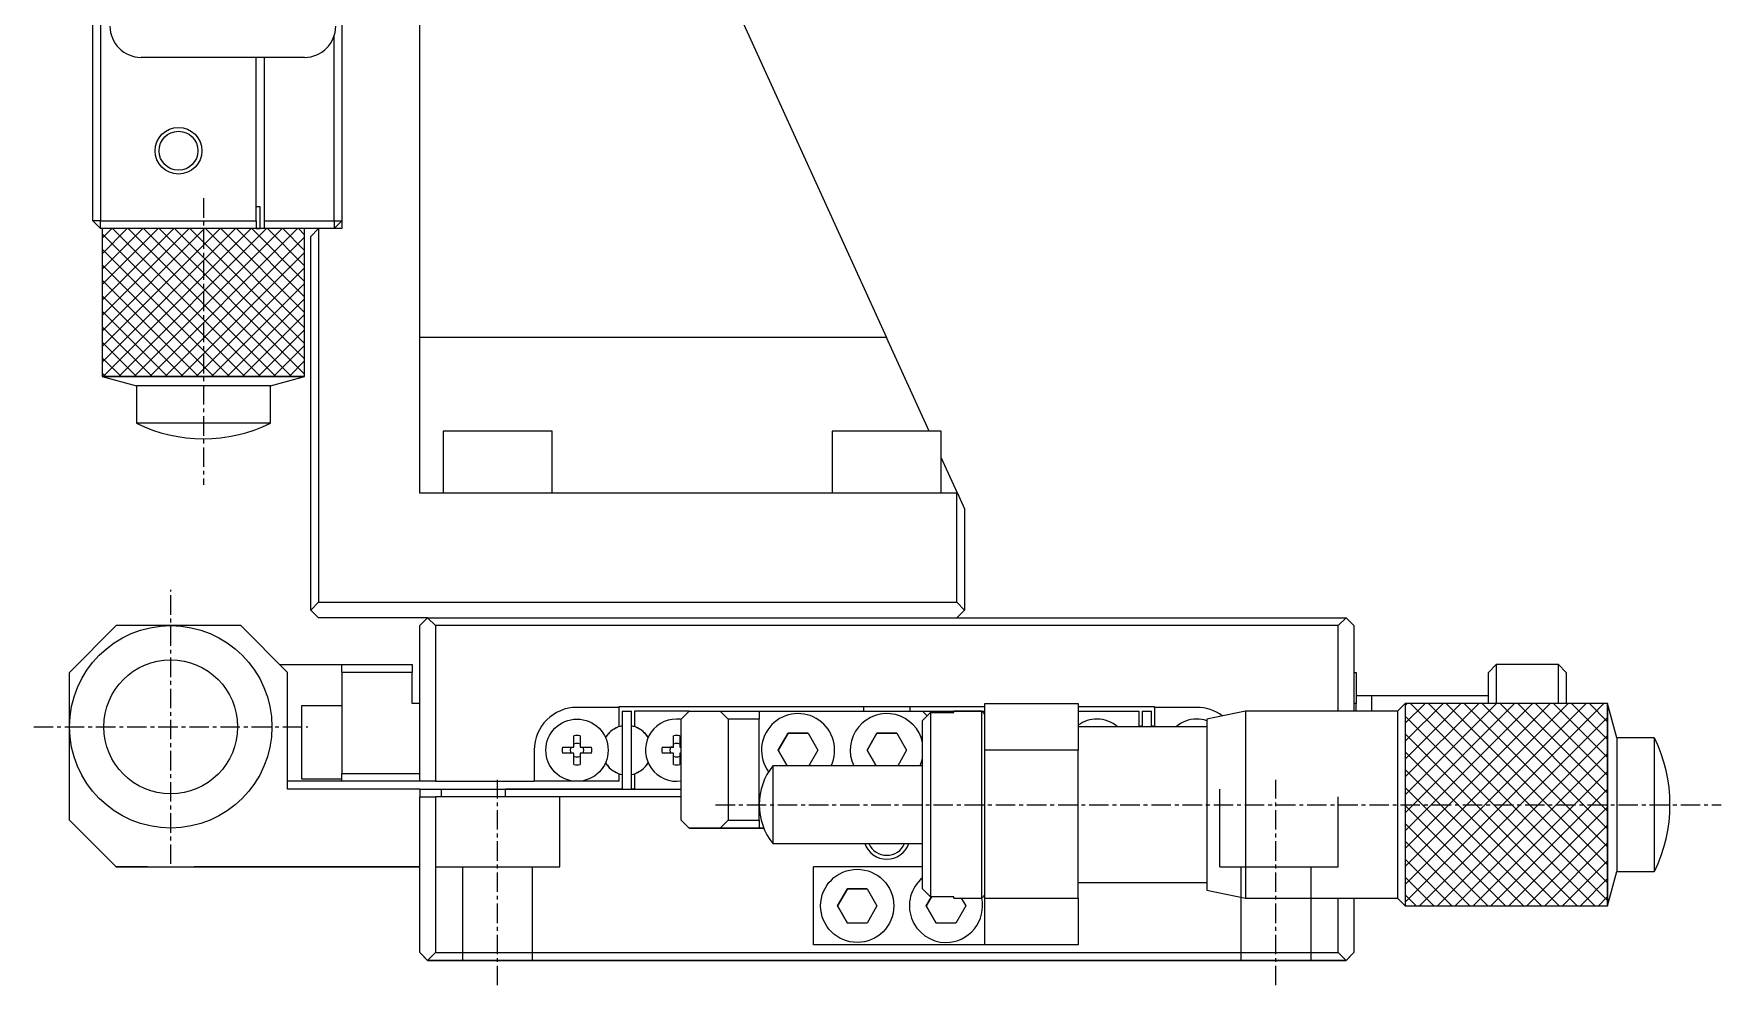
# Model space of a CAD drawing. Extents: x 60 to 297, y 47 to 311.
# Drawn here: x 188.2 to 296.6, y 68.4 to 129.5 of the extents above; entities that cross this region are included whole.
import ezdxf

# ---------------------------------------------------------------- set-up
doc = ezdxf.new("R2010")
doc.units = 0
doc.linetypes.add('CENTER', pattern=[2, 1.25, -0.25, 0.25, -0.25])
doc.layers.get('0').update_dxf_attribs({"linetype": 'CONTINUOUS'})
doc.layers.add('CENTER', color=1, linetype='CENTER')

msp = doc.modelspace()

# ---------------------------------------------------------------- linework, layer by layer
at = {"color": 7, "linetype": 'CONTINUOUS'}
for p, q in [((191.95, 117.48), (191.95, 176.48)), ((207.95, 175.98), (207.95, 116.98)), ((212.95, 175.78), (242.94, 109.98)), ((212.95, 123.98), (212.95, 169.98)), ((192.45, 140.98), (192.45, 117.48)), ((207.45, 117.48), (207.45, 129.36)), ((205.55, 127.98), (195.05, 127.98)), ((202.45, 117.48), (202.45, 127.98)), ((202.95, 127.98), (202.95, 117.48)), ((212.95, 123.63), (212.95, 123.98)), ((212.95, 120.33), (212.95, 123.63)), ((212.95, 119.98), (212.95, 120.33)), ((212.95, 99.98), (212.95, 119.98)), ((202.7, 118.38), (202.45, 118.38)), ((202.7, 116.98), (202.7, 118.38)), ((192.45, 116.98), (191.95, 117.48)), ((192.45, 117.48), (191.95, 117.48)), ((192.45, 117.48), (202.45, 117.48)), ((192.45, 116.98), (192.45, 117.48)), ((202.45, 117.48), (202.45, 116.98)), ((202.95, 117.48), (207.45, 117.48)), ((202.95, 117.48), (202.95, 116.98)), ((207.45, 116.98), (207.95, 117.48)), ((207.45, 117.48), (207.45, 116.98)), ((207.45, 117.48), (207.95, 117.48)), ((202.45, 116.98), (192.45, 116.98)), ((192.55, 116.98), (192.55, 107.48)), ((192.55, 116.98), (192.55, 107.48)), ((205.55, 116.98), (192.55, 116.98)), ((202.45, 116.98), (202.7, 116.98)), ((202.95, 116.98), (202.7, 116.98)), ((206.45, 116.98), (202.95, 116.98)), ((205.55, 107.48), (205.55, 116.98)), ((205.55, 107.48), (205.55, 116.98)), ((205.95, 116.48), (206.45, 116.98)), ((205.95, 92.48), (205.95, 116.48)), ((206.45, 116.98), (206.45, 92.98)), ((207.95, 116.98), (206.45, 116.98)), ((245.67, 103.98), (242.94, 109.98)), ((205.55, 107.48), (192.55, 107.48)), ((192.55, 107.48), (194.75, 106.89)), ((192.55, 107.48), (205.55, 107.48)), ((203.35, 106.89), (205.55, 107.48)), ((203.35, 106.89), (194.75, 106.89)), ((194.75, 106.89), (194.75, 104.48)), ((203.35, 104.48), (203.35, 106.89)), ((203.35, 104.48), (194.75, 104.48)), ((221.45, 103.98), (214.45, 103.98)), ((214.45, 103.98), (214.45, 99.98)), ((221.45, 99.98), (221.45, 103.98)), ((246.45, 103.98), (239.45, 103.98)), ((239.45, 103.98), (239.45, 99.98)), ((246.45, 99.98), (246.45, 103.98)), ((247.5, 99.98), (246.45, 102.27)), ((247.45, 99.98), (212.95, 99.98)), ((247.45, 92.98), (247.45, 99.98)), ((247.45, 99.98), (247.5, 99.98)), ((247.5, 99.98), (247.95, 98.98)), ((247.95, 98.98), (247.95, 92.48)), ((206.45, 92.98), (205.95, 92.48)), ((205.95, 92.48), (206.45, 91.98)), ((206.45, 92.98), (247.45, 92.98)), ((247.95, 92.48), (247.45, 92.98)), ((247.45, 91.98), (247.95, 92.48)), ((193.45, 91.48), (190.45, 88.48)), ((196.95, 91.48), (193.45, 91.48)), ((201.45, 91.48), (196.95, 91.48)), ((204.45, 88.48), (201.45, 91.48)), ((213.45, 91.98), (206.45, 91.98)), ((212.95, 91.48), (213.45, 91.98)), ((212.95, 81.48), (212.95, 91.48)), ((213.45, 91.98), (272.45, 91.98)), ((213.45, 91.98), (213.95, 91.48)), ((271.95, 91.48), (213.95, 91.48)), ((213.95, 91.48), (213.95, 81.48)), ((271.95, 91.48), (272.45, 91.98)), ((271.95, 85.98), (271.95, 91.48)), ((272.45, 91.98), (272.95, 91.48)), ((272.95, 91.48), (272.95, 85.98)), ((203.95, 88.98), (207.95, 88.98)), ((207.95, 88.98), (212.45, 88.98)), ((207.95, 88.48), (207.95, 88.98)), ((212.45, 88.98), (212.45, 88.48)), ((282.1, 88.98), (281.6, 88.48)), ((286.1, 88.98), (282.1, 88.98)), ((282.1, 88.98), (282.1, 86.48)), ((286.1, 86.48), (286.1, 88.98)), ((286.6, 88.48), (286.1, 88.98)), ((190.45, 84.98), (190.45, 88.48)), ((204.45, 80.98), (204.45, 88.48)), ((212.45, 88.48), (207.95, 88.48)), ((207.95, 88.48), (207.95, 81.98)), ((212.45, 86.48), (212.45, 88.48)), ((272.95, 88.48), (273.1, 88.48)), ((273.1, 88.48), (273.1, 86.48)), ((281.6, 86.48), (281.6, 88.48)), ((281.6, 86.98), (281.6, 88.48)), ((286.6, 88.48), (286.6, 86.48)), ((274.1, 86.98), (273.1, 86.98)), ((281.6, 86.98), (274.1, 86.98)), ((274.1, 85.98), (274.1, 86.98)), ((274.1, 85.98), (274.1, 86.98)), ((281.6, 86.48), (281.6, 86.98)), ((281.6, 86.48), (281.6, 86.98)), ((205.35, 86.33), (205.35, 83.98)), ((207.95, 86.33), (205.35, 86.33)), ((212.95, 86.48), (212.45, 86.48)), ((225.75, 86.23), (223.05, 86.23)), ((225.75, 86.28), (240.95, 86.28)), ((225.75, 86.23), (225.75, 86.28)), ((225.75, 85.03), (225.75, 86.23)), ((225.95, 85.98), (225.95, 80.98)), ((225.95, 85.98), (226.55, 85.98)), ((226.55, 80.98), (226.55, 85.98)), ((230.25, 85.98), (226.75, 85.98)), ((226.75, 85.98), (226.75, 85.03)), ((230.25, 85.98), (229.75, 85.48)), ((230.25, 85.98), (232.25, 85.98)), ((232.25, 85.98), (234.75, 85.98)), ((232.75, 85.48), (232.25, 85.98)), ((234.75, 85.98), (245.25, 85.98)), ((234.75, 85.98), (234.75, 85.48)), ((240.95, 86.28), (244.95, 86.28)), ((241.45, 86.28), (241.45, 85.98)), ((244.45, 85.98), (244.45, 86.28)), ((244.95, 86.28), (249.25, 86.28)), ((245.25, 85.98), (247.25, 85.98)), ((245.55, 85.69), (245.25, 85.98)), ((245.25, 85.39), (245.75, 85.9)), ((245.75, 85.9), (245.75, 74.07)), ((245.75, 85.9), (247.25, 85.9)), ((249.05, 85.98), (247.25, 85.98)), ((247.25, 85.98), (249.05, 85.98)), ((247.25, 85.9), (247.25, 85.98)), ((249.05, 73.98), (249.05, 85.98)), ((249.25, 85.78), (249.05, 85.98)), ((249.05, 85.98), (249.25, 85.98)), ((249.25, 83.48), (249.25, 86.48)), ((249.25, 86.48), (255.25, 86.48)), ((255.25, 86.48), (255.25, 83.48)), ((255.25, 86.28), (260.15, 86.28)), ((255.25, 85.98), (259.15, 85.98)), ((259.15, 85.98), (259.15, 85.03)), ((259.35, 85.98), (259.35, 84.98)), ((259.35, 85.98), (259.95, 85.98)), ((259.95, 84.98), (259.95, 85.98)), ((260.15, 86.23), (260.15, 86.28)), ((260.15, 86.23), (260.15, 85.03)), ((262.85, 86.23), (260.15, 86.23)), ((266, 85.98), (263.5, 85.48)), ((266, 85.98), (266, 73.98)), ((275.75, 85.98), (266, 85.98)), ((273.1, 85.98), (273.1, 86.48)), ((276.25, 86.48), (275.75, 85.98)), ((275.75, 85.98), (275.75, 73.98)), ((289.25, 86.48), (276.25, 86.48)), ((276.25, 86.48), (276.25, 73.48)), ((289.84, 84.28), (289.25, 86.48)), ((289.25, 73.48), (289.25, 86.48)), ((190.45, 78.98), (190.45, 84.98)), ((225.46, 84.86), (225.75, 85.03)), ((226.75, 85.03), (227.05, 84.86)), ((226.75, 85.03), (227.05, 84.86)), ((229.75, 78.98), (229.75, 85.48)), ((232.75, 85.48), (232.75, 78.98)), ((234.75, 85.48), (232.75, 85.48)), ((234.75, 78.98), (234.75, 85.48)), ((236.62, 84.58), (235.98, 83.48)), ((235.98, 83.48), (236.62, 84.58)), ((237.89, 84.58), (236.62, 84.58)), ((236.62, 84.58), (237.89, 84.58)), ((237.89, 84.58), (238.52, 83.48)), ((242.32, 84.58), (241.68, 83.48)), ((241.68, 83.48), (242.32, 84.58)), ((243.59, 84.58), (242.32, 84.58)), ((242.32, 84.58), (243.59, 84.58)), ((243.59, 84.58), (244.22, 83.48)), ((245.25, 74.57), (245.25, 85.39)), ((263.5, 84.98), (255.25, 84.98)), ((259.15, 85.03), (259.08, 84.98)), ((259.15, 85.03), (259.08, 84.98)), ((260.23, 84.98), (260.15, 85.03)), ((263.5, 85.48), (263.5, 74.48)), ((263.5, 85.48), (263.5, 84.98)), ((263.5, 85.23), (263.5, 74.73)), ((263.5, 85.23), (263.5, 84.98)), ((205.35, 83.98), (205.35, 81.63)), ((220.3, 83.48), (220.3, 81.48)), ((222.12, 83.68), (222.85, 83.68)), ((222.85, 83.68), (222.85, 84.41)), ((223.25, 84.41), (223.25, 83.68)), ((223.25, 83.68), (223.98, 83.68)), ((228.52, 83.68), (229.07, 83.68)), ((228.52, 83.68), (229.25, 83.68)), ((229.25, 83.68), (229.07, 83.68)), ((229.25, 83.68), (229.25, 84.41)), ((229.65, 84.41), (229.65, 83.68)), ((229.75, 83.68), (229.65, 83.68)), ((229.65, 83.68), (229.75, 83.68)), ((235.98, 83.48), (236.56, 82.48)), ((236.56, 82.48), (235.98, 83.48)), ((238.52, 83.48), (237.95, 82.48)), ((241.68, 83.48), (242.26, 82.48)), ((242.26, 82.48), (241.68, 83.48)), ((244.22, 83.48), (243.65, 82.48)), ((249.25, 75.23), (249.25, 83.48)), ((255.25, 83.48), (249.25, 83.48)), ((255.25, 73.98), (255.25, 83.48)), ((289.84, 84.28), (289.84, 75.68)), ((292.25, 84.28), (289.84, 84.28)), ((292.25, 84.28), (292.25, 75.68)), ((222.85, 83.28), (222.12, 83.28)), ((222.85, 82.55), (222.85, 83.28)), ((223.98, 83.28), (223.25, 83.28)), ((223.25, 83.28), (223.25, 82.55)), ((229.25, 83.28), (228.52, 83.28)), ((229.25, 82.55), (229.25, 83.28)), ((229.75, 83.28), (229.65, 83.28)), ((229.65, 83.28), (229.65, 82.55)), ((245.25, 82.48), (235.63, 82.48)), ((235.63, 82.48), (235.63, 77.48)), ((207.95, 81.48), (204.45, 81.48)), ((205.35, 81.63), (207.95, 81.63)), ((207.95, 81.98), (212.95, 81.98)), ((207.95, 81.48), (207.95, 81.98)), ((212.95, 81.48), (207.95, 81.48)), ((213.95, 81.48), (212.95, 81.48)), ((213.95, 81.48), (220.3, 81.48)), ((223.05, 81.48), (220.3, 81.48)), ((225.75, 81.48), (223.05, 81.48)), ((225.75, 81.94), (225.46, 82.11)), ((225.75, 81.48), (225.75, 81.94)), ((227.05, 82.11), (226.75, 81.94)), ((226.75, 81.94), (226.75, 80.98)), ((212.95, 80.98), (204.45, 80.98)), ((212.95, 80.98), (214.35, 80.98)), ((212.95, 80.98), (212.95, 80.48)), ((212.95, 70.48), (212.95, 80.48)), ((212.95, 80.48), (213.95, 80.48)), ((213.95, 80.48), (213.95, 70.48)), ((229.75, 80.48), (213.95, 80.48)), ((214.35, 80.48), (214.35, 80.98)), ((214.35, 80.98), (218.45, 80.98)), ((225.95, 80.98), (218.45, 80.98)), ((218.45, 80.98), (225.95, 80.98)), ((218.45, 80.48), (218.45, 80.98)), ((225.95, 80.98), (226.55, 80.98)), ((226.75, 80.98), (226.55, 80.98)), ((226.55, 80.98), (226.75, 80.98)), ((226.75, 80.98), (229.75, 80.98)), ((193.45, 75.98), (190.45, 78.98)), ((190.45, 78.98), (193.45, 75.98)), ((230.25, 78.48), (229.75, 78.98)), ((229.75, 78.98), (230.25, 78.48)), ((230.25, 78.48), (234.75, 78.48)), ((232.25, 78.48), (230.25, 78.48)), ((232.25, 78.48), (232.75, 78.98)), ((234.75, 78.48), (232.25, 78.48)), ((232.75, 78.98), (234.75, 78.98)), ((234.75, 78.98), (234.75, 78.48)), ((235.04, 78.48), (234.75, 78.48)), ((234.75, 78.48), (235.04, 78.48)), ((235.63, 77.48), (245.25, 77.48)), ((193.45, 75.98), (212.95, 75.98)), ((195.45, 75.98), (193.45, 75.98)), ((205.95, 75.98), (198.45, 75.98)), ((212.95, 75.98), (205.95, 75.98)), ((238.25, 70.98), (238.25, 75.98)), ((245.25, 75.98), (238.25, 75.98)), ((249.25, 73.98), (249.25, 75.23)), ((255.25, 74.98), (263.5, 74.98)), ((263.5, 74.98), (263.5, 74.73)), ((263.5, 74.98), (263.5, 74.48)), ((289.25, 73.48), (289.84, 75.68)), ((289.84, 75.68), (292.25, 75.68)), ((240.42, 74.58), (239.78, 73.48)), ((239.78, 73.48), (240.42, 74.58)), ((241.69, 74.58), (240.42, 74.58)), ((240.42, 74.58), (241.69, 74.58)), ((241.69, 74.58), (242.32, 73.48)), ((245.75, 74.07), (245.25, 74.57)), ((245.82, 74.07), (245.48, 73.48)), ((245.48, 73.48), (245.82, 74.07)), ((247.25, 74.07), (245.75, 74.07)), ((247.25, 73.98), (247.25, 74.07)), ((247.25, 73.98), (249.05, 73.98)), ((247.73, 73.98), (248.02, 73.48)), ((249.05, 73.98), (249.25, 74.18)), ((249.25, 73.98), (255.25, 73.98)), ((249.25, 70.98), (249.25, 73.98)), ((255.25, 73.98), (255.25, 70.98)), ((263.5, 74.48), (266, 73.98)), ((266, 73.98), (275.75, 73.98)), ((271.95, 70.48), (271.95, 73.98)), ((272.95, 73.98), (272.95, 70.48)), ((275.75, 73.98), (276.25, 73.48)), ((239.78, 73.48), (240.42, 72.38)), ((240.42, 72.38), (239.78, 73.48)), ((242.32, 73.48), (241.69, 72.38)), ((245.48, 73.48), (246.12, 72.38)), ((246.12, 72.38), (245.48, 73.48)), ((248.02, 73.48), (247.39, 72.38)), ((276.25, 73.48), (289.25, 73.48)), ((241.69, 72.38), (240.42, 72.38)), ((247.39, 72.38), (246.12, 72.38)), ((212.95, 70.48), (213.45, 69.98)), ((213.45, 69.98), (212.95, 70.48)), ((213.95, 70.48), (213.45, 69.98)), ((213.95, 70.48), (271.95, 70.48)), ((249.25, 70.98), (238.25, 70.98)), ((249.25, 70.98), (238.25, 70.98)), ((255.25, 70.98), (249.25, 70.98)), ((250.75, 70.98), (249.25, 70.98)), ((255.25, 70.98), (253.75, 70.98)), ((272.45, 69.98), (271.95, 70.48)), ((272.45, 69.98), (272.95, 70.48)), ((272.95, 70.48), (272.45, 69.98)), ((213.45, 69.98), (213.1, 70.33)), ((213.1, 70.33), (213.45, 69.98)), ((213.45, 69.98), (272.45, 69.98)), ((272.45, 69.98), (213.45, 69.98)), ((215.7, 69.98), (220.2, 69.98)), ((215.7, 69.98), (217.95, 69.98)), ((217.95, 69.98), (220.2, 69.98)), ((265.7, 69.98), (270.2, 69.98)), ((265.7, 69.98), (267.95, 69.98)), ((267.95, 69.98), (270.2, 69.98)), ((272.45, 69.98), (272.8, 70.33)), ((272.8, 70.33), (272.45, 69.98))]:
    msp.add_line(p, q, dxfattribs=at)
at = {"color": 3, "linetype": 'CONTINUOUS'}
for p, q in [((192.55, 116.37), (193.17, 116.98)), ((192.55, 115.37), (194.16, 116.98)), ((192.55, 114.38), (195.16, 116.98)), ((192.55, 113.38), (196.15, 116.98)), ((192.55, 112.39), (197.15, 116.98)), ((192.55, 111.39), (198.14, 116.98)), ((192.55, 110.4), (199.13, 116.98)), ((192.55, 109.41), (200.13, 116.98)), ((192.55, 108.41), (201.12, 116.98)), ((201.72, 107.48), (192.55, 116.65)), ((192.62, 107.48), (202.12, 116.98)), ((202.71, 107.48), (193.21, 116.98)), ((193.61, 107.48), (203.11, 116.98)), ((203.71, 107.48), (194.21, 116.98)), ((194.61, 107.48), (204.11, 116.98)), ((204.7, 107.48), (195.2, 116.98)), ((195.6, 107.48), (205.1, 116.98)), ((205.55, 107.63), (196.2, 116.98)), ((196.59, 107.48), (205.55, 116.44)), ((205.55, 108.62), (197.19, 116.98)), ((205.55, 109.61), (198.18, 116.98)), ((205.55, 110.61), (199.18, 116.98)), ((205.55, 111.6), (200.17, 116.98)), ((205.55, 112.6), (201.17, 116.98)), ((205.55, 113.59), (202.16, 116.98)), ((205.55, 114.59), (203.16, 116.98)), ((205.55, 115.58), (204.15, 116.98)), ((205.55, 116.58), (205.15, 116.98)), ((200.72, 107.48), (192.55, 115.65)), ((197.59, 107.48), (205.55, 115.45)), ((199.73, 107.48), (192.55, 114.66)), ((198.58, 107.48), (205.55, 114.45)), ((198.74, 107.48), (192.55, 113.67)), ((199.58, 107.48), (205.55, 113.46)), ((197.74, 107.48), (192.55, 112.67)), ((196.75, 107.48), (192.55, 111.68)), ((200.57, 107.48), (205.55, 112.46)), ((195.75, 107.48), (192.55, 110.68)), ((201.57, 107.48), (205.55, 111.47)), ((194.76, 107.48), (192.55, 109.69)), ((202.56, 107.48), (205.55, 110.47)), ((193.76, 107.48), (192.55, 108.69)), ((203.56, 107.48), (205.55, 109.48)), ((204.55, 107.48), (205.55, 108.48)), ((192.77, 107.48), (192.55, 107.7)), ((205.54, 107.48), (205.55, 107.49)), ((276.25, 86.36), (276.38, 86.48)), ((276.25, 85.21), (277.53, 86.48)), ((276.25, 84.06), (278.68, 86.48)), ((276.25, 82.91), (279.83, 86.48)), ((276.25, 81.76), (280.98, 86.48)), ((276.25, 80.61), (282.12, 86.48)), ((276.25, 79.46), (283.27, 86.48)), ((276.25, 78.31), (284.42, 86.48)), ((276.25, 77.16), (285.57, 86.48)), ((276.25, 76.01), (286.72, 86.48)), ((276.25, 74.86), (287.87, 86.48)), ((276.25, 73.72), (289.02, 86.48)), ((288.44, 73.48), (276.25, 85.67)), ((289.25, 73.82), (276.59, 86.48)), ((289.25, 74.97), (277.74, 86.48)), ((289.25, 76.12), (278.89, 86.48)), ((289.25, 77.27), (280.04, 86.48)), ((289.25, 78.42), (281.19, 86.48)), ((289.25, 79.57), (282.34, 86.48)), ((289.25, 80.72), (283.49, 86.48)), ((289.25, 81.86), (284.63, 86.48)), ((289.25, 83.01), (285.78, 86.48)), ((289.25, 84.16), (286.93, 86.48)), ((289.25, 85.31), (288.08, 86.48)), ((289.25, 86.46), (289.23, 86.48)), ((277.17, 73.48), (289.25, 85.57)), ((287.29, 73.48), (276.25, 84.52)), ((278.32, 73.48), (289.25, 84.42)), ((286.14, 73.48), (276.25, 83.37)), ((279.47, 73.48), (289.25, 83.27)), ((285, 73.48), (276.25, 82.23)), ((280.62, 73.48), (289.25, 82.12)), ((221.95, 75.98), (221.95, 80.48)), ((264.35, 75.98), (264.35, 80.98)), ((271.95, 75.98), (271.95, 80.48)), ((283.85, 73.48), (276.25, 81.08)), ((281.76, 73.48), (289.25, 80.97)), ((282.7, 73.48), (276.25, 79.93)), ((282.91, 73.48), (289.25, 79.82)), ((281.55, 73.48), (276.25, 78.78)), ((284.06, 73.48), (289.25, 78.67)), ((280.4, 73.48), (276.25, 77.63)), ((285.21, 73.48), (289.25, 77.52)), ((213.95, 75.98), (217.95, 75.98)), ((215.7, 75.98), (215.7, 69.98)), ((217.95, 75.98), (221.95, 75.98)), ((220.2, 69.98), (220.2, 75.98)), ((264.35, 75.98), (271.95, 75.98)), ((264.35, 75.98), (267.95, 75.98)), ((265.7, 75.98), (265.7, 69.98)), ((270.2, 69.98), (270.2, 75.98)), ((279.25, 73.48), (276.25, 76.48)), ((286.36, 73.48), (289.25, 76.37)), ((278.1, 73.48), (276.25, 75.33)), ((287.51, 73.48), (289.25, 75.23)), ((276.95, 73.48), (276.25, 74.18)), ((288.66, 73.48), (289.25, 74.08))]:
    msp.add_line(p, q, dxfattribs=at)
at = {"color": 9, "linetype": 'CONTINUOUS'}
for p, q in [((242.94, 109.98), (212.95, 109.98)), ((273.1, 86.48), (272.95, 86.48)), ((289.25, 86.48), (276.25, 86.48)), ((276.25, 86.48), (276.25, 73.48)), ((289.25, 86.48), (289.25, 73.48)), ((276.25, 73.48), (289.25, 73.48))]:
    msp.add_line(p, q, dxfattribs=at)
at = {"color": 3, "linetype": 'CONTINUOUS'}
msp.add_circle((197.45, 121.98), 1.5, dxfattribs=at)
at = {"color": 7, "linetype": 'CONTINUOUS'}
for centre, radius in [((197.45, 121.98), 1.25), ((196.95, 84.98), 6.5), ((196.95, 84.98), 4.3), ((223.05, 83.48), 2), ((241.05, 73.48), 2.35)]:
    msp.add_circle(centre, radius, dxfattribs=at)
for centre, radius, start, end in [((195.05, 129.98), 2, 180, 270), ((205.55, 129.98), 2, 270, 0), ((199.05, 113.23), 9.75, 243.8162, 296.1838), ((223.05, 83.48), 2.75, 90, 180), ((237.25, 83.48), 2.35, 334.8156, 216.1874), ((242.95, 83.48), 2.35, 11.8403, 205.1844), ((262.85, 83.48), 2.75, 53.13, 90), ((226.37, 83.37), 1.75, 135, 148.1185), ((226.25, 83.48), 1.59, 134.9998, 149.5668), ((226.25, 83.48), 1.59, 120, 135), ((226.25, 83.48), 1.59, 100.8931, 120), ((226.25, 83.48), 1.59, 60, 79.107), ((226.25, 83.48), 1.59, 45, 60), ((226.14, 83.37), 1.75, 31.8815, 45), ((226.25, 83.48), 1.59, 30.4333, 44.9997), ((229.45, 83.48), 2, 90, 278.6269), ((229.45, 83.48), 2, 81.3731, 90), ((256.45, 83.48), 2, 90, 126.8699), ((256.45, 83.48), 2, 48.5904, 90), ((259.65, 83.48), 1.59, 100.8931, 109.1117), ((259.65, 83.48), 1.59, 70.8883, 79.107), ((262.85, 83.48), 2, 90, 131.4096), ((262.85, 83.48), 2, 71.0344, 90), ((223.05, 83.48), 0.95, 167.8468, 192.1532), ((223.05, 83.48), 0.435, 152.6335, 207.3665), ((223.05, 83.48), 0.95, 77.8468, 102.1532), ((223.05, 83.48), 0.435, 62.6335, 117.3665), ((223.05, 83.48), 0.435, 332.6335, 27.3665), ((223.05, 83.48), 0.95, 347.8468, 12.1532), ((229.45, 83.48), 0.95, 167.8468, 192.1532), ((229.45, 83.48), 0.435, 152.6335, 207.3665), ((229.45, 83.48), 0.95, 77.8468, 102.1532), ((229.45, 83.48), 0.435, 62.6335, 117.3665), ((283.51, 79.98), 9.75, 333.8162, 26.1838), ((223.05, 83.48), 0.435, 242.6335, 297.3665), ((223.05, 83.48), 0.95, 257.8468, 282.1532), ((226.25, 83.48), 1.59, 210.4332, 225.0003), ((226.37, 83.6), 1.75, 211.8815, 225), ((226.25, 83.48), 1.59, 315, 329.5667), ((226.14, 83.6), 1.75, 315, 328.1185), ((229.45, 83.48), 0.435, 242.6335, 297.3665), ((229.45, 83.48), 0.95, 257.8468, 282.1532), ((238.75, 79.98), 4, 141.3178, 180), ((242.95, 83.48), 2.35, 334.8156, 348.1597), ((226.25, 83.48), 1.59, 225, 240), ((226.25, 83.48), 1.59, 240, 259.1069), ((226.25, 83.48), 1.59, 280.893, 300), ((226.25, 83.48), 1.59, 300, 315), ((238.75, 79.98), 4, 180, 218.6822), ((242.95, 77.98), 1.25, 203.578, 336.422), ((246.75, 73.48), 2.35, 129.665, 270), ((246.75, 73.48), 2.35, 270, 12.2845)]:
    msp.add_arc(centre, radius, start, end, dxfattribs=at)
at = {"color": 9, "linetype": 'CONTINUOUS'}
for start, end in [(199.4711, 270), (270, 340.5289)]:
    msp.add_arc((242.95, 77.98), 1.5, start, end, dxfattribs=at)
at = {"layer": 'CENTER', "color": 1, "linetype": 'CENTER'}
for p, q in [((199.05, 118.93), (199.05, 100.53)), ((196.95, 76.18), (196.95, 93.78)), ((188.15, 84.98), (205.75, 84.98)), ((217.95, 68.38), (217.95, 81.58)), ((267.95, 68.38), (267.95, 81.58)), ((231.95, 79.98), (296.55, 79.98))]:
    msp.add_line(p, q, dxfattribs=at)

doc.saveas('drawing.dxf')
